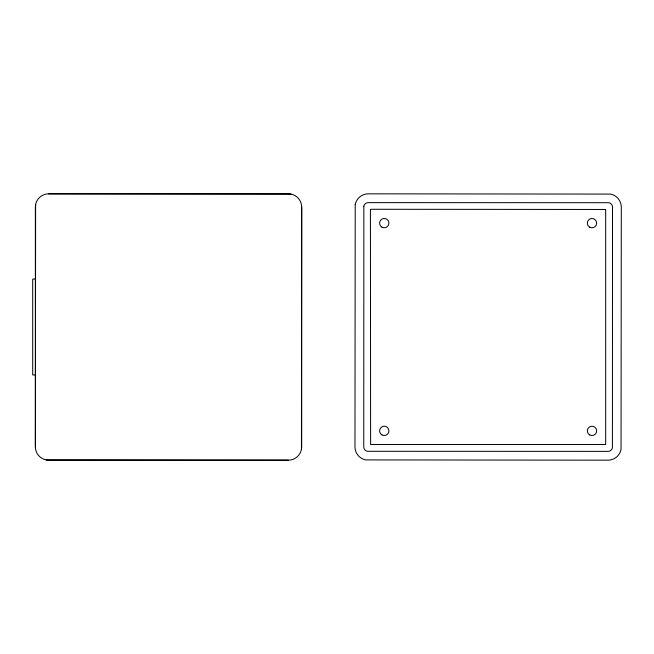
<?xml version="1.0" encoding="UTF-8"?>
<svg xmlns="http://www.w3.org/2000/svg" width="654" height="654" viewBox="0 0 654 654"><rect width="100%" height="100%" fill="white"/><g stroke="black" fill="none" stroke-linecap="round" stroke-linejoin="round"><path stroke-width="0.98" d="M35.365 446.854L35.365 207.146A13.317 13.317 0 0 1 48.682 193.829L288.381 193.829A13.317 13.317 0 0 1 301.698 207.146L301.698 446.854A13.317 13.317 0 0 1 288.381 460.171L48.682 460.171A13.317 13.317 0 0 1 35.365 446.854L35.618 204.555M301.445 449.445L301.698 207.146M35.553 279.062L32.7 279.062L32.7 374.938L35.553 374.938M48.682 193.829L290.981 194.091M46.082 459.909L288.381 460.171M355.22 204.555L354.967 446.854A13.317 13.317 0 0 0 365.684 459.909L607.983 460.171A13.317 13.317 0 0 0 621.047 449.445L621.3 207.146A13.317 13.317 0 0 0 610.583 194.091L368.284 193.829A13.317 13.317 0 0 0 355.22 204.555M363.845 206.263L363.755 446.854A4.529 4.529 0 0 0 367.401 451.293L607.983 451.374A4.529 4.529 0 0 0 612.422 447.737L612.512 207.146A4.529 4.529 0 0 0 608.866 202.707L368.284 202.626A4.529 4.529 0 0 0 363.845 206.263M370.426 209.82L370.605 444.524L605.661 444.524L605.661 209.476L371.08 209.28L370.426 209.82M589.671 227.167A4.66 4.66 0 0 0 596.661 223.128A4.66 4.66 0 0 0 589.671 219.09A4.66 4.66 0 0 0 589.671 227.167M381.928 227.167A4.66 4.66 0 0 0 388.926 223.128A4.66 4.66 0 0 0 381.928 219.09A4.66 4.66 0 0 0 381.928 227.167M589.671 434.91A4.66 4.66 0 0 0 596.661 430.872A4.66 4.66 0 0 0 589.671 426.833A4.66 4.66 0 0 0 589.671 434.91M381.928 434.91A4.66 4.66 0 0 0 388.926 430.872A4.66 4.66 0 0 0 381.928 426.833A4.66 4.66 0 0 0 381.928 434.91"/></g></svg>
